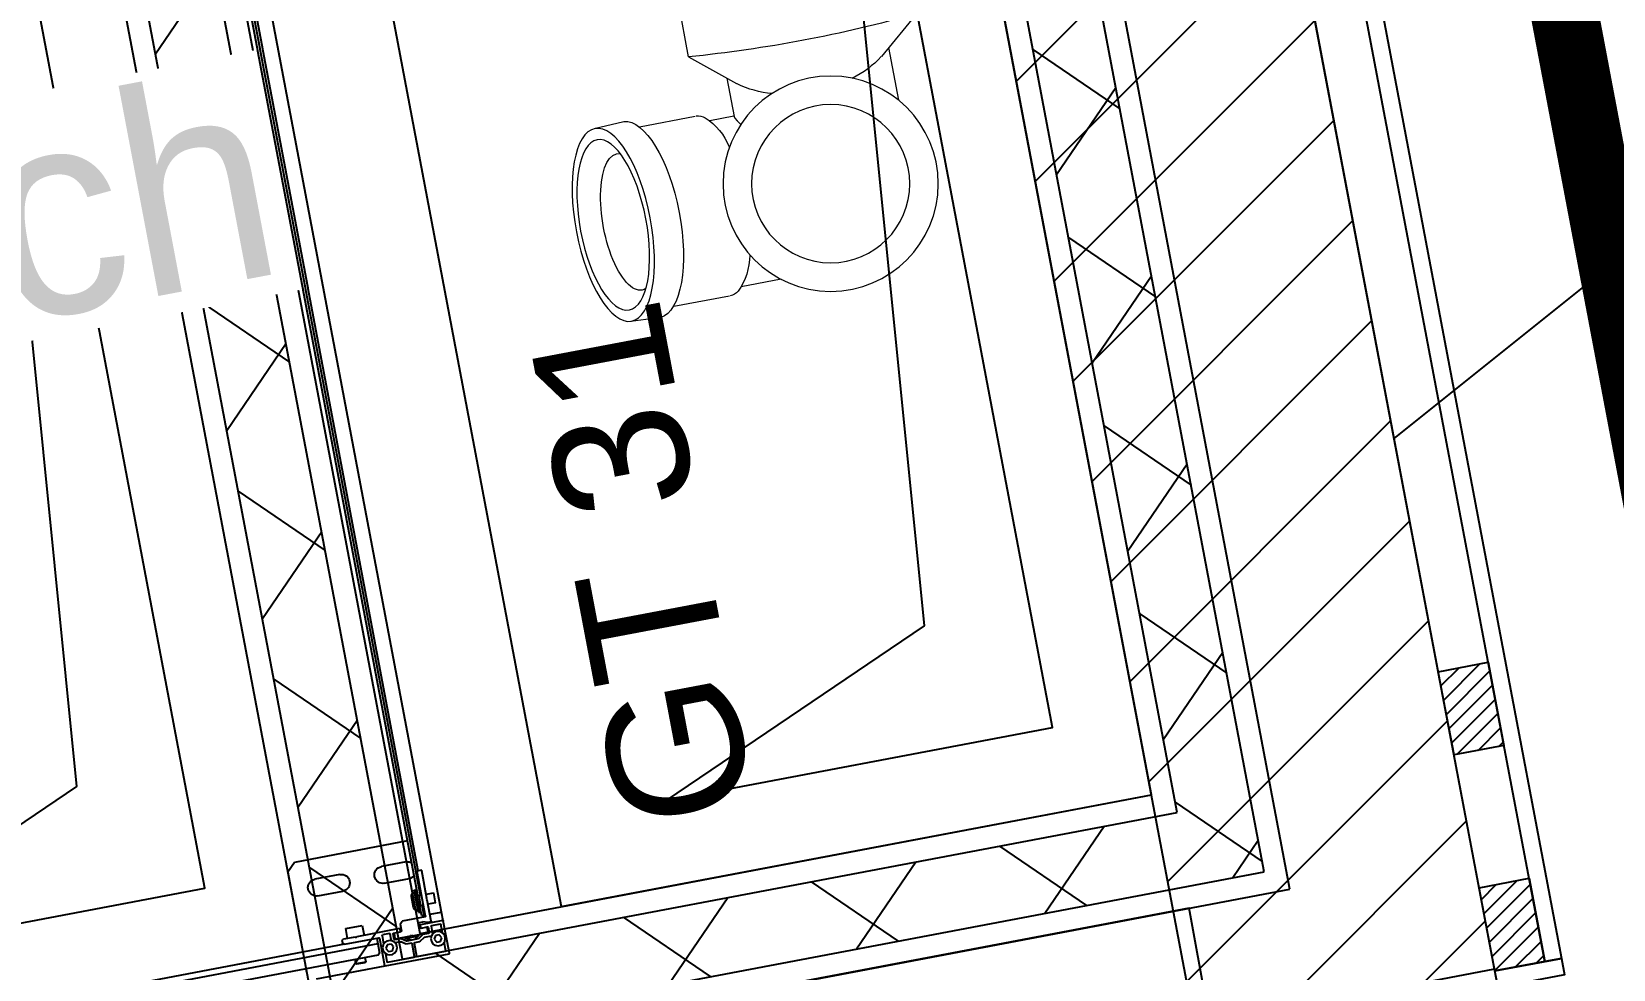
# Model space of a CAD drawing. Header units: centimetres. Extents: x 197412 to 267601, y -375791 to -305433.
# Drawn here: x 217451 to 218385, y -344961 to -344407 of the extents above; entities that cross this region are included whole.
import ezdxf

# ---------------------------------------------------------------- set-up
doc = ezdxf.new("R2010")
doc.units = ezdxf.units.CM
for name, color, linetype in [('3-BAT C-Niveau 0', 250, 'Continuous'), ('prlm-EAU-CHU', 42, 'Continuous'), ('prlm-GT', 242, 'Continuous'), ('prlm-MOD', 64, 'Continuous'), ('prlm-MOD-PB', 123, 'Continuous')]:
    doc.layers.add(name, color=color, linetype=linetype)
for name, color, linetype, lineweight in [('FAUX PLAFOND', 9, 'Continuous', 25), ('prlm-ELEC-CFO', 1, 'Continuous', 25), ('prlm-GAZ', 2, 'Continuous', 25)]:
    doc.layers.add(name, color=color, linetype=linetype, lineweight=lineweight)
doc.styles.add('Helvetica', font='arial.ttf')
doc.styles.add('prlm-elec-cfo', font='comic.ttf', dxfattribs={"height": 12})
pattern_1 = [(218.65981, (82441.66, 127994.64), (-199.24783, 287.75041), [])]
pattern_2 = [(45, (82441.6584, 127994.637), (0, -10), [])]

# ---------------------------------------------------------------- blocks, each defined once
blk = doc.blocks.new('MTI900_Alu_390')
at = {"layer": 'prlm-MOD', "color": 1, "linetype": 'Continuous'}
for p, q in [((-4.475, 0), (-4.472, 0)), ((-4.475, -0.003), (-4.475, 0)), ((-4.472, 0), (-4.278, 0)), ((-4.278, 0), (-4.225, 0)), ((-4.225, 0), (4.225, 0)), ((-4.225, -0.07), (-4.225, 0)), ((-4.475, -0.387), (-4.475, -0.003)), ((-4.457, -0.191), (-4.457, -0.021)), ((-4.454, -0.018), (-4.4033, -0.018)), ((-4.395, -0.0385), (-4.375, -0.0269)), ((-4.395, -0.0615), (-4.395, -0.0385)), ((-4.375, -0.0731), (-4.395, -0.0615)), ((-4.375, -0.0269), (-4.355, -0.0385)), ((-4.355, -0.0615), (-4.375, -0.0731)), ((-4.355, -0.0385), (-4.355, -0.0615)), ((-4.353, -0.0864), (-4.353, -0.1286)), ((-4.3467, -0.018), (-4.296, -0.018)), ((-4.296, -0.077), (-4.3306, -0.077)), ((-4.293, -0.021), (-4.293, -0.074)), ((-4.275, -0.003), (-4.275, -0.137)), ((-4.27, -0.073), (-4.27, -0.0895)), ((-4.2698, -0.0905), (-4.2602, -0.1195)), ((-4.267, -0.07), (-4.14, -0.07)), ((-4.165, -0.025), (-4.105, -0.025)), ((-4.165, -0.025), (-4.165, -0.07)), ((-4.135, -0.075), (-4.14, -0.07)), ((-4.13, -0.07), (-4.135, -0.075)), ((-4.13, -0.07), (-3.963, -0.07)), ((-4.105, -0.07), (-4.105, -0.025)), ((-3.96, -0.073), (-3.96, -0.097)), ((-3.96, -0.09), (3.96, -0.09)), ((-4.373, -0.1605), (-4.373, -0.191)), ((-4.3535, -0.1303), (-4.3725, -0.1588)), ((-4.3377, -0.16), (-4.355, -0.19)), ((-4.355, -0.1659), (-4.355, -0.2341)), ((-4.3355, -0.1358), (-4.3545, -0.1642)), ((-4.33, -0.1677), (-4.3421, -0.1677)), ((-4.3377, -0.24), (-4.3377, -0.16)), ((-4.33, -0.16), (-4.3377, -0.16)), ((-4.335, -0.098), (-4.335, -0.1341)), ((-4.298, -0.095), (-4.332, -0.095)), ((-4.33, -0.195), (-4.33, -0.103)), ((-4.327, -0.1), (-4.298, -0.1)), ((-4.295, -0.137), (-4.295, -0.098)), ((-4.295, -0.137), (-4.295, -0.142)), ((-4.278, -0.14), (-4.292, -0.14)), ((-4.292, -0.145), (-4.263, -0.145)), ((-4.26, -0.142), (-4.26, -0.1205)), ((-4.235, -0.1), (-4.235, -0.24)), ((-3.963, -0.1), (-4.229, -0.1)), ((-4.225, -0.105), (-4.225, -0.1)), ((-4.225, -0.105), (-4.165, -0.105)), ((-4.225, -0.105), (-4.225, -0.12)), ((-4.225, -0.12), (-4.17, -0.12)), ((-4.203, -0.12), (-4.203, -0.125)), ((-4.203, -0.125), (-4.067, -0.125)), ((-4.203, -0.125), (-4.203, -0.135)), ((-4.203, -0.135), (-4.067, -0.135)), ((-4.165, -0.115), (-4.175, -0.125)), ((-4.1675, -0.158), (-4.1025, -0.158)), ((-4.165, -0.1), (-4.165, -0.115)), ((-4.105, -0.115), (-4.165, -0.115)), ((-4.105, -0.115), (-4.105, -0.1)), ((-4.105, -0.105), (4.105, -0.105)), ((-4.095, -0.125), (-4.105, -0.115)), ((-4.1, -0.12), (4.1, -0.12)), ((-4.067, -0.125), (-4.067, -0.12)), ((-4.067, -0.135), (-4.067, -0.125)), ((-3.995, -0.3), (-3.995, -0.15)), ((-3.895, -0.15), (-3.895, -0.3)), ((-3.775, -0.12), (-3.775, -0.8)), ((-4.457, -0.369), (-4.457, -0.209)), ((-4.376, -0.194), (-4.454, -0.194)), ((-4.454, -0.206), (-4.376, -0.206)), ((-4.373, -0.209), (-4.373, -0.2404)), ((-4.373, -0.2404), (-4.3535, -0.2697)), ((-4.355, -0.21), (-4.3377, -0.24)), ((-4.3545, -0.2358), (-4.335, -0.265)), ((-4.353, -0.2714), (-4.353, -0.3036)), ((-4.33, -0.2323), (-4.3421, -0.2323)), ((-4.3377, -0.24), (-4.33, -0.24)), ((-4.335, -0.265), (-4.335, -0.302)), ((-4.325, -0.2), (-4.33, -0.195)), ((-4.33, -0.205), (-4.325, -0.2)), ((-4.33, -0.297), (-4.33, -0.205)), ((-4.295, -0.258), (-4.295, -0.263)), ((-4.295, -0.302), (-4.295, -0.263)), ((-4.25, -0.255), (-4.292, -0.255)), ((-4.292, -0.26), (-4.278, -0.26)), ((-4.275, -0.263), (-4.275, -0.52)), ((-4.25, -0.255), (-4.235, -0.24)), ((-4.4033, -0.372), (-4.454, -0.372)), ((-4.395, -0.3285), (-4.375, -0.3169)), ((-4.395, -0.3515), (-4.395, -0.3285)), ((-4.375, -0.3631), (-4.395, -0.3515)), ((-4.375, -0.3169), (-4.355, -0.3285)), ((-4.355, -0.3515), (-4.375, -0.3631)), ((-4.355, -0.3285), (-4.355, -0.3515)), ((-4.296, -0.372), (-4.3467, -0.372)), ((-4.332, -0.305), (-4.298, -0.305)), ((-4.328, -0.323), (-4.296, -0.323)), ((-4.298, -0.3), (-4.327, -0.3)), ((-4.293, -0.326), (-4.293, -0.369)), ((-4.475, -0.8), (-4.475, -0.387)), ((-4.308, -0.39), (-4.472, -0.39)), ((-4.395, -0.405), (-4.405, -0.415)), ((-4.405, -0.415), (-4.405, -3.465)), ((-4.34, -0.405), (-4.395, -0.405)), ((-4.305, -0.405), (-4.34, -0.405)), ((-4.34, -0.405), (-4.34, -3.475)), ((-4.305, -0.6), (-4.305, -0.393)), ((-4.43, -0.495), (-4.435, -0.5)), ((-4.435, -0.5), (-4.435, -0.55)), ((-4.435, -0.55), (-4.43, -0.555)), ((-4.43, -0.555), (-4.43, -0.495)), ((-4.405, -0.495), (-4.43, -0.495)), ((-4.43, -0.555), (-4.405, -0.555)), ((-4.275, -0.52), (-4.2779, -0.5229)), ((-4.2779, -0.5271), (-4.275, -0.53)), ((-4.215, -0.475), (-4.275, -0.475)), ((-4.275, -0.53), (-4.275, -0.52)), ((-4.275, -0.53), (-4.275, -0.6)), ((-4.215, -0.575), (-4.215, -0.475)), ((-3.995, -0.7), (-3.995, -0.55)), ((-3.895, -0.55), (-3.895, -0.7)), ((-4.305, -0.6), (-4.305, -3.277)), ((-4.285, -0.61), (-4.295, -0.61)), ((-4.275, -0.575), (-4.215, -0.575)), ((-3.775, -0.8), (-3.825, -0.85)), ((-4.405, -0.85), (-4.425, -0.85)), ((-3.825, -0.85), (-4.305, -0.85))]:
    blk.add_line(p, q, dxfattribs=at)
for centre in [(-4.375, -0.05), (-4.375, -0.34)]:
    blk.add_circle(centre, 0.0425, dxfattribs=at)
for centre, radius, start, end in [((-4.472, -0.003), 0.003, 90, 180), ((-4.278, -0.003), 0.003, 0, 90), ((-4.454, -0.021), 0.003, 90, 180), ((-4.4033, -0.021), 0.003, 84.51824, 90), ((-4.3467, -0.021), 0.003, 90, 95.48174), ((-4.3306, -0.067), 0.01, 213.6525, 270), ((-4.296, -0.021), 0.003, 0, 90), ((-4.296, -0.074), 0.003, 270, 0), ((-4.267, -0.073), 0.003, 90, 180), ((-4.267, -0.0895), 0.003, 180, 198.43495), ((-3.963, -0.073), 0.003, 0, 90), ((-4.37, -0.1605), 0.003, 146.30993, 180), ((-4.352, -0.1659), 0.003, 146.30993, 180), ((-4.356, -0.1286), 0.003, 326.30993, 0), ((-4.338, -0.1341), 0.003, 326.30993, 0), ((-4.332, -0.098), 0.003, 90, 180), ((-4.327, -0.103), 0.003, 90, 180), ((-4.298, -0.098), 0.003, 0, 90), ((-4.298, -0.103), 0.003, 0, 90), ((-4.292, -0.137), 0.003, 180, 270), ((-4.292, -0.142), 0.003, 180, 270), ((-4.278, -0.137), 0.003, 270, 0), ((-4.263, -0.142), 0.003, 270, 0), ((-4.263, -0.1205), 0.003, 0, 18.43495), ((-4.232, -0.1), 0.003, 0, 180), ((-4.1675, -0.138), 0.02, 171.37307, 270), ((-4.1675, -0.133), 0.02, 185.73917, 187.18076), ((-4.1025, -0.138), 0.02, 270, 8.62693), ((-4.1025, -0.133), 0.02, 352.81924, 354.26083), ((-3.945, -0.15), 0.05, 143.1301, 180), ((-3.963, -0.097), 0.003, 270, 0), ((-3.945, -0.15), 0.05, 0, 36.8699), ((-4.454, -0.191), 0.003, 180, 270), ((-4.454, -0.209), 0.003, 90, 180), ((-4.376, -0.191), 0.003, 270, 0), ((-4.376, -0.209), 0.003, 0, 90), ((-4.352, -0.2341), 0.003, 180, 213.69007), ((-4.356, -0.2714), 0.003, 0, 33.69007), ((-4.292, -0.258), 0.003, 90, 180), ((-4.292, -0.263), 0.003, 90, 180), ((-4.278, -0.263), 0.003, 0, 90), ((-4.454, -0.369), 0.003, 180, 270), ((-4.4033, -0.369), 0.003, 270, 275.48179), ((-4.3467, -0.369), 0.003, 264.51823, 270), ((-4.332, -0.302), 0.003, 180, 270), ((-4.328, -0.333), 0.01, 90, 133.85099), ((-4.327, -0.297), 0.003, 180, 270), ((-4.298, -0.297), 0.003, 270, 0), ((-4.298, -0.302), 0.003, 270, 0), ((-4.296, -0.326), 0.003, 0, 90), ((-4.296, -0.369), 0.003, 270, 0), ((-3.945, -0.3), 0.05, 180, 0), ((-4.472, -0.387), 0.003, 180, 270), ((-4.308, -0.393), 0.003, 0, 90), ((-4.2758, -0.525), 0.003, 135, 225), ((-3.945, -0.55), 0.05, 0, 180), ((-4.295, -0.6), 0.01, 180, 270), ((-4.285, -0.6), 0.01, 270, 0), ((-3.945, -0.7), 0.05, 180, 0)]:
    blk.add_arc(centre, radius, start, end, dxfattribs=at)
blk = doc.blocks.new('xi.aam22')
at = {"layer": 'prlm-EAU-CHU', "color": 0, "lineweight": 13}
for p, q in [((-5.799, 13.123), (-5.89, 11.331)), ((5.89, 11.331), (5.799, 13.123)), ((-5.41, 10.463), (-5.41, 7.114)), ((5.41, 7.114), (5.41, 10.463)), ((-13.12, 7.25), (-14.668, 7.106)), ((-13.12, 7.25), (-13.031, 6.97)), ((-12.219, 6.97), (-13.031, 6.97)), ((-12.093, 6.85), (-12.219, 6.97)), ((-8.922, 6.85), (-12.093, 6.85)), ((-6.828, 4.34), (-8.907, 6.841)), ((-5, 6.323), (-5, 4.87)), ((5, 3.931), (5, 6.323)), ((-7.269, 4.87), (-4.958, 4.867)), ((-8.907, -6.841), (-6.828, -4.34)), ((-4.091, -4.87), (-7.269, -4.87)), ((-14.668, -7.106), (-13.12, -7.25)), ((-13.028, -6.944), (-13.12, -7.25)), ((-13.031, -6.97), (-12.219, -6.97)), ((-12.219, -6.97), (-12.093, -6.85)), ((-12.093, -6.85), (-8.922, -6.85))]:
    blk.add_line(p, q, dxfattribs=at)
at = {"layer": 'prlm-EAU-CHU', "color": 0, "lineweight": 13, "flags": 128}
blk.add_lwpolyline([(-4.958, 4.867), (-4.86, 4.836), (-4.68, 4.729), (-4.43, 4.564)], dxfattribs=at)
at = {"layer": 'prlm-EAU-CHU', "color": 0, "lineweight": 13}
for radius in [6.36, 4.675]:
    blk.add_circle((0, 0), radius, dxfattribs=at)
for centre, radius, start, end in [((-119.647, -0.014), 106.844, 356.28096, 3.74771), ((-87.178, 0), 78.555, 354.99745, 5.00255), ((-4.475, 7.136), 0.936, 184.66048, 218.12589), ((-2.54, 9.094), 3.683, 223.50702, 258.77599), ((2.54, 9.094), 3.683, 281.22401, 316.49298), ((4.475, 7.136), 0.936, 321.87411, 355.33952), ((-11.683, 0.728), 6.052, 16.13317, 36.55417), ((-11.683, -0.728), 6.052, 323.44583, 343.86683)]:
    blk.add_arc(centre, radius, start, end, dxfattribs=at)
for centre, major_axis, ratio in [((0, 13.073), (5.789, 0), 0.383426), ((0, 13.073), (5.115, 0), 0.383329), ((-14.667, 0), (0, -7.101), 0.043635)]:
    blk.add_ellipse(centre, major_axis=major_axis, ratio=ratio, dxfattribs=at)
for centre, major_axis, ratio, start_param, end_param in [((0.001, 12.093), (-4.098, -0.028), 0.383971, 2.986035, 6.398097), ((0, 11.414), (-5.894, 0), 0.391508, 0.036281, 3.105311)]:
    blk.add_ellipse(centre, major_axis=major_axis, ratio=ratio, start_param=start_param, end_param=end_param, dxfattribs=at)

msp = doc.modelspace()

# ---------------------------------------------------------------- hatches: boundary and pattern name
at = {"linetype": 'Continuous'}
h = msp.add_hatch(dxfattribs=at)
h.set_pattern_fill('02_ISOLANT', color=256, scale=10, angle=100.72359, style=0, pattern_type=2)
h.set_pattern_definition([(145.723595, (82441.66, 127994.64), (-45.054865, -66.106423), []), (235.723595, (82441.66, 127994.64), (-66.106423, 45.054865), [])])
h.paths.add_polyline_path([(218127.8, -344868.08), (218179.22, -344903.13), (217997.99, -343946.14), (217962.94, -343997.55)])
h = msp.add_hatch(dxfattribs=at)
h.set_pattern_fill('02_ISOLANT', color=256, scale=10, angle=100.72359, style=0, pattern_type=2)
h.set_pattern_definition([(145.723595, (82441.66, 127994.64), (-45.054865, -66.106423), []), (235.723595, (82441.66, 127994.64), (-66.106423, 45.054865), [])])
h.paths.add_polyline_path([(217635.11, -345006.17), (217670.15, -344954.75), (217505.29, -344084.22), (217453.87, -344049.18)])
h = msp.add_hatch(dxfattribs=at)
h.set_pattern_fill('02_ISOLANT', color=256, scale=10, angle=10.72359, style=0, pattern_type=2)
h.set_pattern_definition([(55.723595, (82441.66, 127994.64), (-66.106423, 45.054865), []), (145.723595, (82441.66, 127994.64), (45.054865, 66.106423), [])])
h.paths.add_polyline_path([(217670.15, -344954.75), (217635.11, -345006.17), (218179.22, -344903.13), (218127.8, -344868.08)])
at = {"layer": '3-BAT C-Niveau 0'}
h = msp.add_hatch(dxfattribs=at)
h.set_pattern_fill('MURS MACONNERIE-2', color=256, scale=10, style=0, pattern_type=2)
h.set_pattern_definition([(45, (82627.55, 127994.637), (-31.2347524, 39.0434405), [])])
h.paths.add_polyline_path([(218138.47, -344994.27), (218315.32, -344960.78), (217729.41, -341866.89), (217586.04, -342077.24)])
h = msp.add_hatch(dxfattribs=at)
h.set_pattern_fill('BOIS 45', color=256, scale=10, style=0, pattern_type=2)
h.set_pattern_definition(pattern_2)
h.paths.add_polyline_path([(218291.34, -344834.15), (218282.04, -344785.02), (218311.52, -344779.44), (218320.82, -344828.57)])
h = msp.add_hatch(dxfattribs=at)
h.set_pattern_fill('BOIS 45', color=256, scale=10, style=0, pattern_type=2)
h.set_pattern_definition(pattern_2)
h.paths.add_polyline_path([(218315.51, -344961.76), (218306.21, -344912.64), (218335.68, -344907.05), (218344.99, -344956.18)])
at = {"layer": 'FAUX PLAFOND'}
h = msp.add_hatch(dxfattribs=at)
h.set_pattern_fill('BA 13', color=6, scale=10, style=0, pattern_type=2)
h.set_pattern_definition(pattern_1)
h.paths.add_polyline_path([(231437.64, -339270.73), (231393.32, -339279.13), (231393.32, -339279.17), (229700.53, -339599.76), (224818.65, -340524.42), (224818.62, -340524.3), (222646.53, -340935.66), (222646.53, -340935.66), (218945.41, -341636.59), (220323.72, -348914.64), (219107.71, -349144.93), (217729.41, -341866.88), (214344.22, -342507.97), (214325.61, -342409.72), (212095.26, -342832.1), (211556.37, -339986.54), (213785.77, -339559.07), (213767.15, -339460.82), (215316.01, -339167.5), (217152.34, -338819.72), (216443.42, -335076.31), (217624.33, -334852.67), (218340.69, -338635.34), (222076.91, -337927.74), (222128.44, -338199.85), (220944.34, -338424.1), (221396.52, -340811.75), (224752.64, -340175.88), (224395.06, -338287.69), (225513.62, -338075.86), (225706.19, -339093.94), (231208.35, -338051.94), (231208.37, -338052.05), (244427.28, -335548.56), (244658.02, -336766.95)])
h.paths.add_polyline_path([(217555.16, -339065.91), (218007.31, -341453.45), (220217.44, -341034.9), (219765.3, -338647.35)])
h.paths.add_polyline_path([(214589.72, -342100.66), (216484.42, -341741.85), (216032.27, -339354.3), (214137.57, -339713.11)])
h = msp.add_hatch(dxfattribs=at)
h.set_pattern_fill('BA 13', color=256, scale=10, style=0, pattern_type=2)
h.set_pattern_definition(pattern_1)
h.paths.add_polyline_path([(217064.8, -344160.52), (215642.28, -344429.91), (215809.75, -345314.19), (216114.41, -345256.5), (216123.68, -345305.59), (215819.36, -345363.3), (216185.91, -347298.7), (217853.52, -346982.89), (217729.45, -346325.61), (218368.09, -346204.66), (218134.93, -344924.72), (217017.81, -345136.33), (217008.51, -345087.18), (217232.27, -345044.86)])

# ---------------------------------------------------------------- linework, layer by layer
at = {"linetype": 'Continuous', "lineweight": 25}
for p, q in [((218194.41, -344913.48), (218008.34, -343930.94)), ((218112.61, -344857.73), (217952.59, -344012.75)), ((217624.75, -345021.36), (217438.68, -344038.82)), ((217680.5, -344939.56), (217520.48, -344094.58)), ((217680.5, -344939.56), (218112.61, -344857.73)), ((217624.75, -345021.36), (218194.41, -344913.48))]:
    msp.add_line(p, q, dxfattribs=at)
at = {"linetype": 'Continuous'}
for p, q in [((218179.22, -344903.13), (217997.99, -343946.14)), ((218179.22, -344903.13), (217997.99, -343946.14)), ((218127.8, -344868.08), (217962.94, -343997.55)), ((218127.8, -344868.08), (217962.94, -343997.55)), ((218112.61, -344857.73), (217952.59, -344012.75)), ((217624.75, -345021.36), (217438.68, -344038.82)), ((217635.11, -345006.17), (217453.87, -344049.18)), ((217635.11, -345006.17), (217453.87, -344049.18)), ((217670.15, -344954.75), (217505.29, -344084.22)), ((217670.15, -344954.75), (217505.29, -344084.22)), ((217680.5, -344939.56), (218112.61, -344857.73)), ((217670.15, -344954.75), (218127.8, -344868.08)), ((217670.15, -344954.75), (218127.8, -344868.08)), ((217635.11, -345006.17), (218179.22, -344903.13)), ((217635.11, -345006.17), (218179.22, -344903.13))]:
    msp.add_line(p, q, dxfattribs=at)
at = {"linetype": 'Continuous', "flags": 128}
for points in [[(217825.51, -344861.21), (218054.18, -344817.9), (217906.26, -344036.82), (217978.23, -344757.99)], [(217324.64, -344956.13), (217553.31, -344912.83), (217405.39, -344131.75), (217477.37, -344852.91)]]:
    msp.add_lwpolyline(points, close=True, dxfattribs=at)
at = {"layer": '3-BAT C-Niveau 0'}
for p, q in [((218315.32, -344960.78), (217729.41, -341866.89)), ((218315.32, -344960.78), (217729.41, -341866.89)), ((218138.47, -344994.27), (217586.04, -342077.24)), ((218138.47, -344994.27), (217604.65, -342175.49)), ((218315.32, -344960.78), (218138.47, -344994.27))]:
    msp.add_line(p, q, dxfattribs=at)
at = {"layer": '3-BAT C-Niveau 0', "flags": 128}
for points in [[(217753.3, -341831.83), (217763.13, -341829.97), (218354.81, -344954.32), (218344.99, -344956.18)], [(218291.34, -344834.15), (218282.04, -344785.02), (218311.52, -344779.44), (218320.82, -344828.57)], [(218315.51, -344961.76), (218306.21, -344912.64), (218335.68, -344907.05), (218344.99, -344956.18)], [(218354.81, -344954.32), (218356.67, -344964.15), (218317.37, -344971.59), (218315.51, -344961.76)]]:
    msp.add_lwpolyline(points, close=True, dxfattribs=at)
at = {"layer": '3-BAT C-Niveau 0', "ltscale": 50.8, "flags": 128}
msp.add_lwpolyline([(217064.8, -344160.52), (215642.28, -344429.91), (215809.75, -345314.19), (216114.41, -345256.5), (216123.68, -345305.59), (215819.36, -345363.3), (216185.91, -347298.7), (217853.52, -346982.89), (217729.45, -346325.61), (218368.09, -346204.66), (218134.93, -344924.72), (217017.81, -345136.33), (217008.51, -345087.18), (217232.27, -345044.86)], close=True, dxfattribs=at)
at = {"layer": 'prlm-GAZ', "ltscale": 0.8, "const_width": 40}
msp.add_lwpolyline([(217850.58, -341723.92), (219221.42, -348962.54), (220459.76, -348728.03)], dxfattribs=at)
at = {"layer": 'prlm-MOD-PB'}
for p, q in [((219225.4, -348956.7), (217696.25, -340882.11)), ((219217.44, -348968.39), (217686.42, -340883.98))]:
    msp.add_line(p, q, dxfattribs=at)

# ---------------------------------------------------------------- block references
at = {"layer": 'prlm-EAU-CHU', "xscale": -10, "yscale": 10, "zscale": 10, "rotation": 100.7236080789001}
msp.add_blockref('xi.aam22', (217923.03, -344496.75), dxfattribs=at)

# ---------------------------------------------------------------- texts
at = {"layer": '3-BAT C-Niveau 0', "insert": (217800.13, -344881.58), "char_height": 80, "attachment_point": 1, "rotation": 100.72359, "line_spacing_factor": 0.25, "style": 'Helvetica'}
msp.add_mtext('GT 31', dxfattribs=at)

# ---------------------------------------------------------------- next in the draw order: texts
at = {"layer": 'prlm-ELEC-CFO', "insert": (217508.3, -344506.2), "char_height": 120, "attachment_point": 5, "rotation": 10.7236, "line_spacing_factor": 0.8, "style": 'prlm-elec-cfo', "bg_fill": 3, "box_fill_scale": 1.1, "bg_fill_color": 256, "bg_fill_transparency": 0}
msp.add_mtext('ch', dxfattribs=at)

# ---------------------------------------------------------------- next in the draw order: linework, layer by layer
at = {"layer": '3-BAT C-Niveau 0', "ltscale": 50.8, "flags": 128}
msp.add_lwpolyline([(222646.53, -340935.66), (218945.41, -341636.59), (220323.72, -348914.64), (219107.71, -349144.93), (217729.41, -341866.88), (214344.22, -342507.97), (214325.61, -342409.72), (212095.26, -342832.1), (211556.37, -339986.54)], dxfattribs=at)
at = {"layer": 'prlm-GT'}
msp.add_lwpolyline([(217763.81, -344923.78), (218112.61, -344857.73), (217952.59, -344012.74), (217603.79, -344078.8)], close=True, dxfattribs=at)

# ---------------------------------------------------------------- next in the draw order: block references
at = {"layer": 'prlm-MOD', "xscale": -99.99999999999972, "yscale": 99.99999999999974, "zscale": 99.99999999999969, "rotation": 280.7237167511636}
msp.add_blockref('MTI900_Alu_390', (217614.56, -344511.86), dxfattribs=at)

doc.saveas('drawing.dxf')
